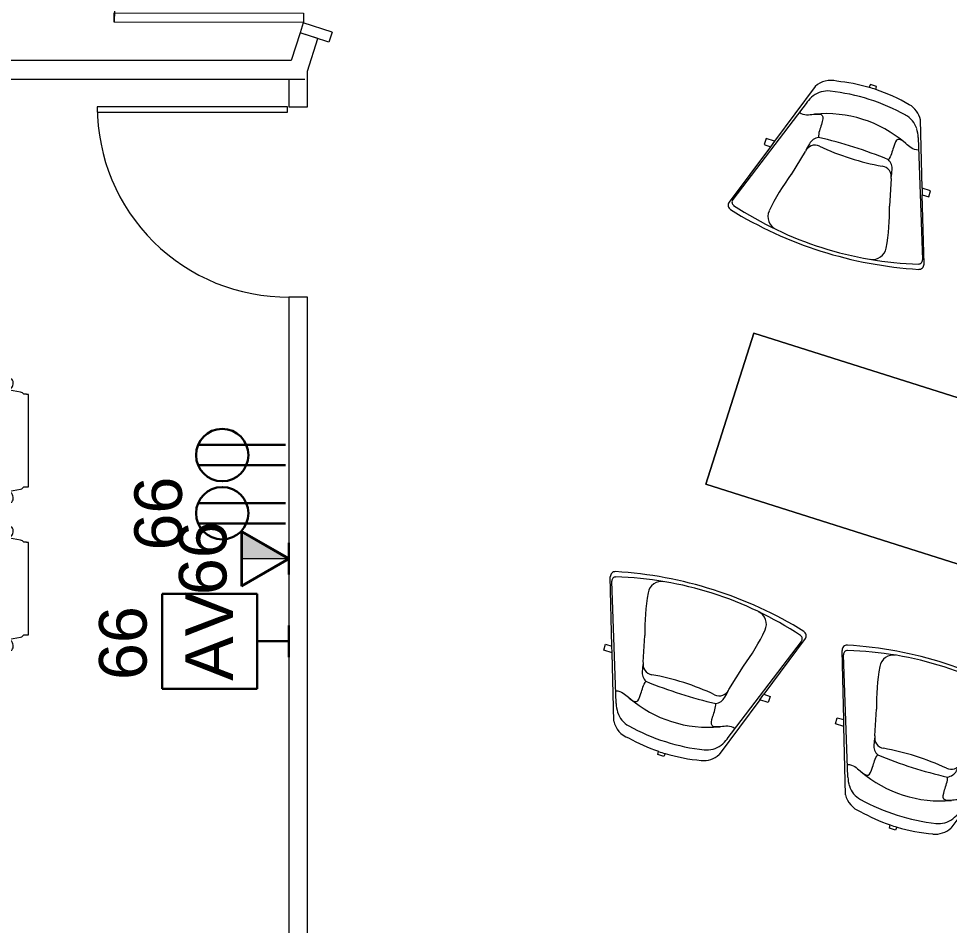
# Model space of a CAD drawing. Header units: inches. Extents: x 385 to 2249, y -1781 to -36.
# Drawn here: x 739.3 to 915.4, y -556.9 to -385.3 of the extents above; entities that cross this region are included whole.
import ezdxf

# ---------------------------------------------------------------- set-up
doc = ezdxf.new("R2010")
doc.units = ezdxf.units.IN
doc.header["$MEASUREMENT"] = 0
for name, color, linetype, lineweight in [('A-ANNO-NOTE', 131, 'Continuous', 30), ('A-DOOR', 31, 'Continuous', 13), ('A-DOOR-FRAM', 31, 'Continuous', 20), ('A-WALL', 113, 'Continuous', 13), ('I-FURN', 30, 'Continuous', 9), ('I-WALL', 2, 'Continuous', 13)]:
    doc.layers.add(name, color=color, linetype=linetype, lineweight=lineweight)
doc.styles.add('Swis721 Lt BT', font='swissl.ttf', dxfattribs={"height": 9})

# ---------------------------------------------------------------- blocks, each defined once
blk = doc.blocks.new('Single Flush - OTJ_SOLIDFLUSH_ALUM-5892448-Level 5 POWER _ SIGNAL')
at = {"layer": 'A-DOOR', "lineweight": 20}
for p, q in [((16.24, -2.28), (17.91, -1.75)), ((17.91, -1.75), (28.68, -35.9)), ((27.01, -36.43), (16.24, -2.28)), ((28.68, -35.9), (27.01, -36.43))]:
    blk.add_line(p, q, dxfattribs=at)
at = {"layer": 'A-DOOR', "lineweight": 9}
blk.add_arc((17.91, -1.75), 35.81, 179.5, 287.5, dxfattribs=at)
at = {"layer": 'A-DOOR-FRAM'}
for p, q in [((-20, 4), (-20, -1.75)), ((-20, 4), (-18, 4)), ((-18, 4), (-18, -1.75)), ((18, 4), (18, -1.75)), ((18, 4), (20, 4)), ((20, 4), (20, -1.75)), ((-20, -1.75), (-18, -1.75)), ((18, -1.75), (20, -1.75))]:
    blk.add_line(p, q, dxfattribs=at)
blk = doc.blocks.new('Single Glass Door - Full Rail - Long Handle-5114673-Level 5 POWER _ SIGNAL')
at = {"layer": 'A-DOOR', "lineweight": 20}
for p, q in [((17, 38), (17, 2)), ((18, 38), (17, 38)), ((18, 2), (18, 38)), ((17, 2), (18, 2))]:
    blk.add_line(p, q, dxfattribs=at)
at = {"layer": 'A-DOOR', "lineweight": 9}
blk.add_arc((18, 2), 36, 90, 180.5, dxfattribs=at)
blk = doc.blocks.new('HermanMiller_Collection_Eames_AluminumGroup_SideChair - Arms Swivel Base-5153506-Level 5 POWER _ SIGNAL')
at = {"layer": 'I-FURN'}
for p, q in [((-6.45, 11.77), (-7.06, 11.66)), ((-5.68, 11.84), (-6.45, 11.77)), ((-5.03, 11.87), (-5.68, 11.84)), ((-3.17, 11.92), (-5.03, 11.87)), ((3.83, 11.82), (-3.17, 11.92)), ((4.42, 11.76), (3.83, 11.82)), ((5.92, 11.27), (4.42, 11.76)), ((-9.06, 9.06), (-9.32, 8.8)), ((-8.92, 9.13), (-9.06, 9.06)), ((-8.68, 9.21), (-8.92, 9.13)), ((-6.61, 9.61), (-8.68, 9.21)), ((-6.84, 9.88), (-6.61, 9.86)), ((-6.61, 9.86), (-5.45, 9.79)), ((-6.28, 9.84), (-6.61, 9.61)), ((-5.68, 10.24), (-6.28, 9.84)), ((-4.52, 10.35), (-5.68, 10.24)), ((-5.45, 9.79), (-2.77, 9.75)), ((-5.45, -9.73), (-5.45, 9.79)), ((-1.52, 10.35), (-4.52, 10.35)), ((-2.77, 9.75), (5.32, 9.75)), ((6.15, 10.24), (-1.52, 10.35)), ((5.32, 9.75), (5.82, 9.81)), ((12.47, -10.14), (12.47, 10.2)), ((-10.16, 8.75), (-10.16, -8.68)), ((-9.32, -8.74), (-9.06, -8.99)), ((-9.06, -8.99), (-8.68, -9.14)), ((-8.68, -9.14), (-6.61, -9.54)), ((-6.61, -9.79), (-6.84, -9.81)), ((-6.61, -9.54), (-6.28, -9.77)), ((-5.45, -9.73), (-6.61, -9.79)), ((-6.28, -9.77), (-5.68, -10.18)), ((-5.68, -10.18), (-4.52, -10.28)), ((-2.77, -9.68), (-5.45, -9.73)), ((-4.52, -10.28), (-1.52, -10.28)), ((5.32, -9.68), (-2.77, -9.68)), ((-1.52, -10.28), (6.15, -10.17)), ((5.82, -9.74), (5.32, -9.68)), ((-7.06, -11.59), (-6.45, -11.7)), ((-6.45, -11.7), (-5.68, -11.77)), ((-5.68, -11.77), (-5.03, -11.8)), ((-5.03, -11.8), (-3.17, -11.85)), ((-3.17, -11.85), (3.83, -11.75)), ((3.83, -11.75), (4.42, -11.69)), ((4.42, -11.69), (5.92, -11.2))]:
    blk.add_line(p, q, dxfattribs=at)
for centre, radius, start, end in [((-5.99, 10.89), 1.32, 144.065, 229.935), ((5.07, 10.55), 1.12, 343.9109, 40.257), ((5.4, 10.47), 0.781, 302.3218, 343.1534), ((-5.99, -10.82), 1.32, 130.065, 215.935), ((5.4, -10.4), 0.781, 16.8466, 57.6782), ((5.07, -10.48), 1.12, 319.743, 16.0891)]:
    blk.add_arc(centre, radius, start, end, dxfattribs=at)
for points in [[(10.56, 10.2), (9.82, 10.2), (8.34, 10.21), (6.88, 10.23), (6.15, 10.24)], [(11.53, 10.25), (11.37, 10.24), (11.04, 10.23), (10.72, 10.21), (10.56, 10.2)], [(6.15, -10.17), (6.88, -10.16), (8.34, -10.15), (9.82, -10.14), (10.56, -10.13)], [(10.56, -10.13), (10.72, -10.14), (11.04, -10.16), (11.37, -10.17), (11.53, -10.18)]]:
    blk.add_open_spline(points, degree=3, dxfattribs=at)
for points, knots in [([(12.47, 10.2), (12.47, 10.21), (12.47, 10.21), (12.44, 10.22), (12.38, 10.23), (12.31, 10.23), (12.23, 10.24), (12.09, 10.25), (11.86, 10.25), (11.65, 10.25), (11.53, 10.25)], [0, 0, 0, 0, 0.090909, 0.181818, 0.272727, 0.363636, 0.454545, 0.545455, 0.727273, 1, 1, 1, 1]), ([(-9.32, 8.8), (-9.51, 8.8), (-9.78, 8.79), (-10, 8.78), (-10.09, 8.77), (-10.14, 8.76), (-10.16, 8.75), (-10.16, 8.75)], [0, 0, 0, 0, 0.444444, 0.666667, 0.777778, 0.888889, 1, 1, 1, 1]), ([(-10.16, -8.68), (-10.16, -8.68), (-10.14, -8.69), (-10.09, -8.7), (-10.03, -8.71), (-9.94, -8.71), (-9.84, -8.72), (-9.69, -8.73), (-9.51, -8.73), (-9.37, -8.74), (-9.32, -8.74)], [0, 0, 0, 0, 0.111111, 0.222222, 0.333333, 0.444444, 0.555556, 0.666667, 0.888889, 1, 1, 1, 1]), ([(11.53, -10.18), (11.61, -10.18), (11.77, -10.18), (12.1, -10.18), (12.4, -10.16), (12.47, -10.14), (12.47, -10.14)], [0, 0, 0, 0, 0.181818, 0.363636, 0.727273, 1, 1, 1, 1])]:
    blk.add_open_spline(points, degree=3, knots=knots, dxfattribs=at)
blk = doc.blocks.new('30 x 60 table1 - 30 x 60 table-5600522-Level 5 POWER _ SIGNAL')
at = {"layer": 'I-FURN'}
for p, q in [((-6607.05, 830.09), (-6667.05, 830.09)), ((-6667.05, 830.09), (-6667.05, 800.09)), ((-6667.05, 800.09), (-6667.05, 830.09)), ((-6667.05, 830.09), (-6607.05, 830.09)), ((-6607.05, 800.09), (-6607.05, 830.09)), ((-6607.05, 830.09), (-6607.05, 800.09)), ((-6667.05, 800.09), (-6607.05, 800.09)), ((-6607.05, 800.09), (-6667.05, 800.09))]:
    blk.add_line(p, q, dxfattribs=at)
blk = doc.blocks.new('Seating-Lounge_Chair-Teknion-BBMC_Metropolitan-R2013 - Lounge Chair-5309720-Level 5 POWER _ SIGNAL')
at = {"layer": 'I-FURN'}
for p, q in [((-0.6, 16.36), (-0.69, 15.74)), ((0.6, 16.36), (-0.6, 16.36)), ((0.68, 15.74), (0.6, 16.36)), ((-10.46, 12.84), (-14.66, 0.64)), ((14.66, 0.64), (10.46, 12.84)), ((-11.03, 9.54), (-18.84, -12.29)), ((11.03, 9.54), (18.84, -12.29)), ((-14.66, 0.64), (-16.34, 0.62)), ((-16.34, 0.62), (-16.34, -0.58)), ((-14.66, 0.64), (-15.08, -0.6)), ((-8.51, 0.55), (-9.74, -4.39)), ((8.51, 0.55), (9.77, -4.5)), ((16.34, 0.62), (14.66, 0.64)), ((14.66, 0.64), (15.08, -0.6)), ((16.34, -0.58), (16.34, 0.62)), ((-15.08, -0.6), (-19.35, -12.99)), ((-16.34, -0.58), (-15.08, -0.6)), ((15.08, -0.6), (16.34, -0.58)), ((19.35, -12.99), (15.08, -0.6))]:
    blk.add_line(p, q, dxfattribs=at)
for centre, radius, start, end in [((-6.64, 10.6), 4.43, 92.8494, 149.6225), ((0.14, -18.2), 33.94, 91.3936, 101.9016), ((-0.03, 0.33), 15.43, 87.321, 92.397), ((0.14, -18.2), 33.94, 77.3677, 89.0817), ((6.64, 10.6), 4.43, 30.3775, 77.955), ((-6.62, 8.47), 4.46, 101.0887, 144.9113), ((0.02, -25.42), 39, 78.9113, 101.0887), ((6.62, 8.47), 4.46, 35.0887, 78.9113), ((-5.4, 7.6), 5.96, 144.9113, 161.0887), ((5.4, 7.6), 5.96, 18.9113, 35.0887), ((0, -13.43), 23.05, 67.077, 112.923), ((-5.99, 1.79), 2.23, 115.1566, 169.8557), ((0, -78), 82.11, 85.1543, 94.8457), ((5.99, 1.79), 2.23, 10.1443, 64.8434), ((-6.53, 0.33), 1.99, 82.4293, 173.5707), ((26.42, -5.66), 35.49, 167.2304, 169.6334), ((0, 49.5), 47.61, 262.4293, 277.51), ((6.53, 0.33), 1.99, 6.4293, 98.9009), ((-26.42, -5.66), 35.49, 10.3666, 12.7696), ((29.35, -17.86), 41.36, 160.98, 172.2111), ((-29.36, -17.87), 41.36, 7.7889, 18.8554), ((-18.11, -12.55), 0.766, 160.3349, 252.0903), ((-9.05, -12.61), 2.59, 172.2111, 262.2111), ((9.04, -12.61), 2.59, 277.7889, 7.7889), ((18.11, -12.55), 0.766, 287.9097, 19.6651), ((-18.45, -13.3), 0.949, 161, 255.9502), ((0, 51.1), 66.95, 254.0922, 285.9078), ((18.45, -13.3), 0.949, 284.0498, 19), ((0, 60.44), 76.97, 255.9502, 284.0498)]:
    blk.add_arc(centre, radius, start, end, dxfattribs=at)
for points in [[(-11.85, 7.26), (-10.78, 6.94), (-8.92, 7.91), (-7.24, 8.38), (-7.1, 6.73), (-7.2, 4.55), (-6.94, 3.81)], [(11.85, 7.26), (10.78, 6.94), (8.92, 7.91), (7.24, 8.38), (7.1, 6.73), (7.2, 4.55), (6.94, 3.81)]]:
    blk.add_open_spline(points, degree=3, knots=[0, 0, 0, 0, 0.1414553, 0.2981065, 0.4572853, 0.5889724, 0.5889724, 0.5889724, 0.5889724], dxfattribs=at)
blk = doc.blocks.new('Seating-Lounge_Chair-Teknion-BBMC_Metropolitan-R2013 - Lounge Chair-5311141-Level 5 POWER _ SIGNAL')
at = {"layer": 'I-FURN'}
for p, q in [((-15.08, 0.6), (-19.35, 12.99)), ((19.35, 12.99), (15.08, 0.6)), ((-11.03, -9.54), (-18.84, 12.29)), ((11.03, -9.54), (18.84, 12.29)), ((-8.51, -0.55), (-9.74, 4.39)), ((8.51, -0.55), (9.77, 4.5)), ((-16.34, 0.58), (-15.08, 0.6)), ((-16.34, -0.62), (-16.34, 0.58)), ((-14.66, -0.64), (-15.08, 0.6)), ((14.66, -0.64), (15.08, 0.6)), ((15.08, 0.6), (16.34, 0.58)), ((16.34, 0.58), (16.34, -0.62)), ((-14.66, -0.64), (-16.34, -0.62)), ((-10.46, -12.84), (-14.66, -0.64)), ((14.66, -0.64), (10.46, -12.84)), ((16.34, -0.62), (14.66, -0.64)), ((-0.6, -16.36), (-0.69, -15.74)), ((0.68, -15.74), (0.6, -16.36)), ((0.6, -16.36), (-0.6, -16.36))]:
    blk.add_line(p, q, dxfattribs=at)
for centre, radius, start, end in [((0, -60.44), 76.97, 75.9502, 104.0498), ((-18.45, 13.3), 0.949, 104.0498, 199), ((0, -51.1), 66.95, 74.0922, 105.9078), ((-9.05, 12.61), 2.59, 97.7889, 187.7889), ((9.04, 12.61), 2.59, 352.2111, 82.2111), ((18.45, 13.3), 0.949, 341, 75.9502), ((-18.11, 12.55), 0.766, 107.9097, 199.6651), ((18.11, 12.55), 0.766, 340.3349, 72.0903), ((29.35, 17.86), 41.36, 187.7889, 199.02), ((-29.36, 17.87), 41.36, 341.1446, 352.2111), ((-6.53, -0.33), 1.99, 186.4293, 277.5707), ((26.42, 5.66), 35.49, 190.3666, 192.7696), ((6.53, -0.33), 1.99, 261.0991, 353.5707), ((-26.42, 5.66), 35.49, 347.2304, 349.6334), ((-5.99, -1.79), 2.23, 190.1443, 244.8434), ((0, -49.5), 47.61, 82.49, 97.5707), ((5.99, -1.79), 2.23, 295.1566, 349.8557), ((0, 78), 82.11, 265.1543, 274.8457), ((0, 13.43), 23.05, 247.077, 292.923), ((-5.4, -7.6), 5.96, 198.9113, 215.0887), ((5.4, -7.6), 5.96, 324.9113, 341.0887), ((-6.62, -8.47), 4.46, 215.0887, 258.9113), ((6.62, -8.47), 4.46, 281.0887, 324.9113), ((-6.64, -10.6), 4.43, 210.3775, 267.1506), ((0.02, 25.42), 39, 258.9113, 281.0887), ((6.64, -10.6), 4.43, 282.045, 329.6225), ((0.14, 18.2), 33.94, 258.0984, 268.6064), ((-0.03, -0.33), 15.43, 267.603, 272.679), ((0.14, 18.2), 33.94, 270.9183, 282.6323)]:
    blk.add_arc(centre, radius, start, end, dxfattribs=at)
for points in [[(-11.85, -7.26), (-10.78, -6.94), (-8.92, -7.91), (-7.24, -8.38), (-7.1, -6.73), (-7.2, -4.55), (-6.94, -3.81)], [(11.85, -7.26), (10.78, -6.94), (8.92, -7.91), (7.24, -8.38), (7.1, -6.73), (7.2, -4.55), (6.94, -3.81)]]:
    blk.add_open_spline(points, degree=3, knots=[0, 0, 0, 0, 0.1414553, 0.2981065, 0.4572853, 0.5889724, 0.5889724, 0.5889724, 0.5889724], dxfattribs=at)

msp = doc.modelspace()

# ---------------------------------------------------------------- hatches: boundary and pattern name
at = {"layer": 'A-ANNO-NOTE', "lineweight": 9}
msp.add_hatch(color=256, dxfattribs=at).paths.add_polyline_path([(790.49, -487.49), (781.56, -482.34), (781.56, -487.49)], flags=0)

# ---------------------------------------------------------------- linework, layer by layer
at = {"layer": 'A-ANNO-NOTE'}
for p, q in [((789.77, -466), (773.25, -466)), ((789.77, -469.83), (773.25, -469.83)), ((789.77, -469.83), (773.25, -469.83)), ((789.77, -477), (773.25, -477)), ((789.77, -480.83), (773.25, -480.83)), ((789.77, -480.83), (773.25, -480.83)), ((790.43, -487.53), (781.49, -482.37)), ((781.49, -492.69), (781.49, -482.37)), ((790.49, -487.49), (781.56, -482.34)), ((781.56, -492.65), (781.56, -482.34)), ((790.43, -484.53), (790.43, -490.53)), ((790.43, -487.53), (781.49, -492.69)), ((790.49, -487.49), (781.56, -492.65)), ((784.43, -494.14), (766.43, -494.14)), ((766.43, -494.14), (766.43, -512.14)), ((784.43, -512.14), (784.43, -494.14)), ((790.43, -500.14), (790.43, -506.14)), ((790.43, -503.14), (784.43, -503.14)), ((766.43, -512.14), (784.43, -512.14))]:
    msp.add_line(p, q, dxfattribs=at)
at = {"layer": 'A-ANNO-NOTE', "lineweight": 9}
for p, q in [((790.49, -487.49), (781.56, -482.34)), ((781.56, -482.34), (781.56, -487.49)), ((781.56, -487.49), (790.49, -487.49))]:
    msp.add_line(p, q, dxfattribs=at)
at = {"layer": 'A-ANNO-NOTE'}
for centre in [(777.81, -467.91), (777.81, -478.91)]:
    msp.add_circle(centre, 4.95, dxfattribs=at)
at = {"layer": 'A-WALL'}
msp.add_line((790.43, -396.76), (793.46, -396.76), dxfattribs=at)
at = {"layer": 'I-WALL'}
for p, q in [((792.55, -388.05), (790.89, -393.26)), ((795.88, -389.11), (792.55, -388.05)), ((793.93, -395.28), (795.88, -389.11)), ((790.89, -393.26), (416.01, -393.26)), ((793.93, -402.01), (793.93, -395.28)), ((416.01, -396.76), (790.43, -396.76)), ((790.43, -396.76), (790.43, -402.01)), ((790.43, -402.01), (793.93, -402.01)), ((790.43, -438.01), (790.43, -587.75)), ((793.93, -438.01), (790.43, -438.01)), ((793.93, -587.75), (793.93, -438.01))]:
    msp.add_line(p, q, dxfattribs=at)

# ---------------------------------------------------------------- block references
at = {"layer": 'A-DOOR'}
for name, p, rotation in [('Single Flush - OTJ_SOLIDFLUSH_ALUM-5892448-Level 5 POWER _ SIGNAL', (800.26, -369.52), 252.396186574362), ('Single Glass Door - Full Rail - Long Handle-5114673-Level 5 POWER _ SIGNAL', (792.18, -420.01), 89.9999999999999)]:
    msp.add_blockref(name, p, dxfattribs=dict(at, rotation=rotation))
at = {"layer": 'I-FURN'}
for name, p, rotation in [('Seating-Lounge_Chair-Teknion-BBMC_Metropolitan-R2013 - Lounge Chair-5309720-Level 5 POWER _ SIGNAL', (896.11, -413.56), 342.3967009999957), ('30 x 60 table1 - 30 x 60 table-5600522-Level 5 POWER _ SIGNAL', (6982.23, -3252.33), 342.3967009999962), ('HermanMiller_Collection_Eames_AluminumGroup_SideChair - Arms Swivel Base-5153506-Level 5 POWER _ SIGNAL', (730.97, -465.14), 180), ('HermanMiller_Collection_Eames_AluminumGroup_SideChair - Arms Swivel Base-5153506-Level 5 POWER _ SIGNAL', (730.97, -493.14), 180), ('Seating-Lounge_Chair-Teknion-BBMC_Metropolitan-R2013 - Lounge Chair-5311141-Level 5 POWER _ SIGNAL', (865.77, -509.17), 342.3956721487272), ('Seating-Lounge_Chair-Teknion-BBMC_Metropolitan-R2013 - Lounge Chair-5311141-Level 5 POWER _ SIGNAL', (909.62, -523.09), 342.3956721487272)]:
    msp.add_blockref(name, p, dxfattribs=dict(at, rotation=rotation))

# ---------------------------------------------------------------- texts
at = {"layer": 'A-ANNO-NOTE', "lineweight": 9, "char_height": 9, "attachment_point": 1, "rotation": 90, "style": 'Swis721 Lt BT'}
for s, insert, width in [('66', (761.19, -485.97), 16.362), ('66', (769.63, -494.41), 16.362), ('AV', (770.83, -510.6), 18.18), ('66', (754.51, -510.48), 16.362)]:
    msp.add_mtext(s, dxfattribs=dict(at, insert=insert, width=width))

doc.saveas('drawing.dxf')
